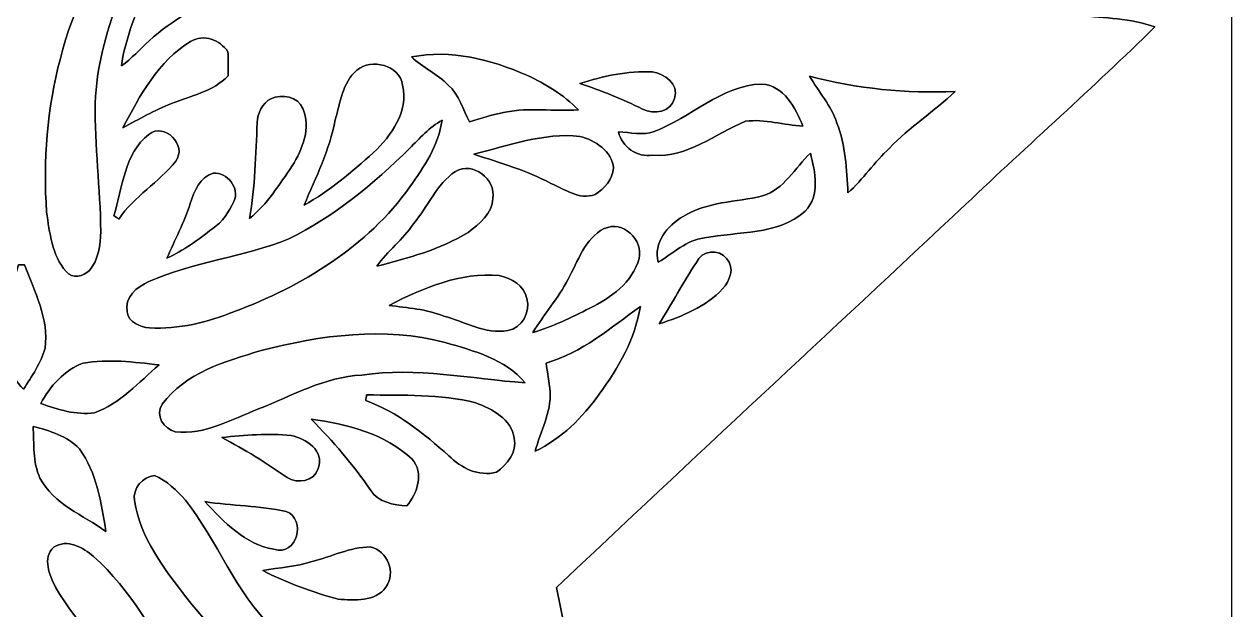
# Model space of a CAD drawing. Header units: centimetres. Extents: x -16.8 to 16.8, y -16.7 to 16.7.
# Drawn here: x 0.01 to 16.77, y -5.06 to 3.07 of the extents above; entities that cross this region are included whole.
import ezdxf

# ---------------------------------------------------------------- set-up
doc = ezdxf.new("R2010")
doc.units = ezdxf.units.CM
doc.header["$MEASUREMENT"] = 0
doc.layers.add('Layer 1', color=7, linetype='Continuous')

msp = doc.modelspace()

# ---------------------------------------------------------------- linework, layer by layer
at = {"layer": 'Layer 1', "color": 7}
for points, knots in [([(-16.77458, 16.66875), (-16.77458, 16.66875), (16.77458, 16.66875), (16.77458, 16.66875), (16.77458, 16.66875), (16.77458, 16.66875), (16.77458, -16.66875), (16.77458, -16.66875), (16.77458, -16.66875), (16.77458, -16.66875), (-16.77458, -16.66875), (-16.77458, -16.66875), (-16.77458, -16.66875), (-16.77458, -16.66875), (-16.77458, 16.66875), (-16.77458, 16.66875), (-16.77458, 16.66875), (-16.77458, 16.66875), (-16.77458, 16.66875), (-16.77458, 16.66875)], [0, 0, 0, 0, 0.16666667, 0.16666667, 0.16666667, 0.16666667, 0.33333333, 0.33333333, 0.33333333, 0.33333333, 0.5, 0.5, 0.5, 0.5, 0.66666667, 0.66666667, 0.66666667, 0.66666667, 1, 1, 1, 1]), ([(-0.05186, 14.8336), (-1.55893, 11.31958), (-3.06246, 7.8038), (-4.56918, 4.28942), (-4.56918, 4.28942), (-7.79992, 3.91583), (-11.0363, 3.59198), (-14.2681, 3.22651), (-14.2681, 3.22651), (-14.74893, 3.17183), (-15.23753, 3.15913), (-15.70778, 3.03495), (-15.70778, 3.03495), (-14.58489, 1.95474), (-13.42496, 0.91334), (-12.29713, -0.16193), (-12.29713, -0.16193), (-10.71598, -1.62631), (-9.15035, -3.10727), (-7.56779, -4.56988), (-7.56779, -4.56988), (-7.48947, -4.63938), (-7.38011, -4.73393), (-7.41821, -4.85387), (-7.41821, -4.85387), (-7.96431, -7.47536), (-8.48995, -10.10144), (-9.03746, -12.72293), (-9.03746, -12.72293), (-9.26042, -13.8557), (-9.51618, -14.98247), (-9.72079, -16.11877), (-9.72079, -16.11877), (-8.77464, -15.62029), (-7.88388, -15.02551), (-6.96031, -14.48788), (-6.96031, -14.48788), (-4.74592, -13.1639), (-2.53189, -11.83922), (-0.3242, -10.50431), (-0.3242, -10.50431), (-0.21519, -10.44998), (-0.10936, -10.36602), (0.01517, -10.35791), (0.01517, -10.35791), (0.24553, -10.43764), (0.44626, -10.58086), (0.65511, -10.70363), (0.65511, -10.70363), (2.70193, -11.93976), (4.75368, -13.16743), (6.80473, -14.39616), (6.80473, -14.39616), (7.78157, -14.96131), (8.72031, -15.59207), (9.71938, -16.11842), (9.71938, -16.11842), (9.56804, -15.25834), (9.36872, -14.40744), (9.20609, -13.54949), (9.20609, -13.54949), (8.59896, -10.61685), (8.00171, -7.68244), (7.3974, -4.74945), (7.3974, -4.74945), (9.28229, -2.96545), (11.1887, -1.20509), (13.08029, 0.57185), (13.08029, 0.57185), (13.95166, 1.39771), (14.85089, 2.19428), (15.70708, 3.0353), (15.70708, 3.0353), (15.36982, 3.15278), (15.00928, 3.15701), (14.65827, 3.1937), (14.65827, 3.1937), (11.29594, 3.56623), (7.93256, 3.92642), (4.56918, 4.28942), (4.56918, 4.28942), (3.06176, 7.8038), (1.56281, 11.32099), (0.05186, 14.8336), (0.05186, 14.8336), (0.02575, 14.8336), (-0.02611, 14.8336), (-0.05186, 14.8336)], [0, 0, 0, 0, 0.04347826, 0.04347826, 0.04347826, 0.04347826, 0.08695652, 0.08695652, 0.08695652, 0.08695652, 0.13043478, 0.13043478, 0.13043478, 0.13043478, 0.17391304, 0.17391304, 0.17391304, 0.17391304, 0.2173913, 0.2173913, 0.2173913, 0.2173913, 0.26086957, 0.26086957, 0.26086957, 0.26086957, 0.30434783, 0.30434783, 0.30434783, 0.30434783, 0.34782609, 0.34782609, 0.34782609, 0.34782609, 0.39130435, 0.39130435, 0.39130435, 0.39130435, 0.43478261, 0.43478261, 0.43478261, 0.43478261, 0.47826087, 0.47826087, 0.47826087, 0.47826087, 0.52173913, 0.52173913, 0.52173913, 0.52173913, 0.56521739, 0.56521739, 0.56521739, 0.56521739, 0.60869565, 0.60869565, 0.60869565, 0.60869565, 0.65217391, 0.65217391, 0.65217391, 0.65217391, 0.69565217, 0.69565217, 0.69565217, 0.69565217, 0.73913043, 0.73913043, 0.73913043, 0.73913043, 0.7826087, 0.7826087, 0.7826087, 0.7826087, 0.82608696, 0.82608696, 0.82608696, 0.82608696, 0.86956522, 0.86956522, 0.86956522, 0.86956522, 0.91304348, 0.91304348, 0.91304348, 0.91304348, 1, 1, 1, 1]), ([(1.51342, 4.48381), (1.61572, 4.59105), (1.73637, 4.67889), (1.86337, 4.75474), (1.86337, 4.75474), (1.49789, 3.85621), (1.03258, 2.96827), (0.99201, 1.97732), (0.99201, 1.97732), (0.98919, 1.38254), (1.05974, 0.78952), (1.07068, 0.19473), (1.07068, 0.19473), (1.06362, 0.006), (1.04069, -0.19791), (0.91122, -0.34643), (0.91122, -0.34643), (0.82938, -0.43639), (0.67451, -0.46496), (0.58879, -0.36371), (0.58879, -0.36371), (0.39229, -0.13582), (0.35842, 0.17815), (0.31821, 0.4639), (0.31821, 0.4639), (0.26635, 1.17793), (0.32526, 1.90183), (0.50871, 2.59468), (0.50871, 2.59468), (0.68439, 3.29247), (1.00647, 3.96558), (1.51342, 4.48381)], [0, 0, 0, 0, 0.11111111, 0.11111111, 0.11111111, 0.11111111, 0.22222222, 0.22222222, 0.22222222, 0.22222222, 0.33333333, 0.33333333, 0.33333333, 0.33333333, 0.44444444, 0.44444444, 0.44444444, 0.44444444, 0.55555556, 0.55555556, 0.55555556, 0.55555556, 0.66666667, 0.66666667, 0.66666667, 0.66666667, 0.77777778, 0.77777778, 0.77777778, 0.77777778, 1, 1, 1, 1]), ([(2.31528, 4.31941), (2.51319, 4.40055), (2.73473, 4.27143), (2.82434, 4.09328), (2.82434, 4.09328), (2.83774, 3.94018), (2.8896, 3.74579), (2.75908, 3.6255), (2.75908, 3.6255), (2.46415, 3.31082), (2.05881, 3.13372), (1.74343, 2.84304), (1.74343, 2.84304), (1.61184, 2.72874), (1.50072, 2.59151), (1.35537, 2.49308), (1.35537, 2.49308), (1.40547, 2.84727), (1.54517, 3.18135), (1.66899, 3.51437), (1.66899, 3.51437), (1.80904, 3.82623), (1.96427, 4.197), (2.31528, 4.31941)], [0, 0, 0, 0, 0.14285714, 0.14285714, 0.14285714, 0.14285714, 0.28571429, 0.28571429, 0.28571429, 0.28571429, 0.42857143, 0.42857143, 0.42857143, 0.42857143, 0.57142857, 0.57142857, 0.57142857, 0.57142857, 0.71428571, 0.71428571, 0.71428571, 0.71428571, 1, 1, 1, 1]), ([(2.31704, 2.83281), (2.50366, 2.94217), (2.72097, 2.85503), (2.83633, 2.68923), (2.83633, 2.68923), (2.83669, 2.60562), (2.83739, 2.43805), (2.83774, 2.35409), (2.83774, 2.35409), (2.63066, 2.13289), (2.31987, 2.08351), (2.05176, 1.96956), (2.05176, 1.96956), (1.81645, 1.87925), (1.59985, 1.75048), (1.37689, 1.63477), (1.37689, 1.63477), (1.61149, 2.08315), (1.87325, 2.56081), (2.31704, 2.83281)], [0, 0, 0, 0, 0.16666667, 0.16666667, 0.16666667, 0.16666667, 0.33333333, 0.33333333, 0.33333333, 0.33333333, 0.5, 0.5, 0.5, 0.5, 0.66666667, 0.66666667, 0.66666667, 0.66666667, 1, 1, 1, 1]), ([(5.38304, 2.61691), (5.92949, 2.72521), (6.48723, 2.58445), (6.98676, 2.3622), (6.98676, 2.3622), (7.24958, 2.24331), (7.49723, 2.0888), (7.7022, 1.88419), (7.7022, 1.88419), (7.36318, 1.85632), (7.01992, 1.91911), (6.68408, 1.85032), (6.68408, 1.85032), (6.51404, 1.82351), (6.35247, 1.76248), (6.18807, 1.71415), (6.18807, 1.71415), (6.09988, 1.88983), (6.04379, 2.09021), (5.89562, 2.22638), (5.89562, 2.22638), (5.74287, 2.37984), (5.54249, 2.47191), (5.38304, 2.61691)], [0, 0, 0, 0, 0.14285714, 0.14285714, 0.14285714, 0.14285714, 0.28571429, 0.28571429, 0.28571429, 0.28571429, 0.42857143, 0.42857143, 0.42857143, 0.42857143, 0.57142857, 0.57142857, 0.57142857, 0.57142857, 0.71428571, 0.71428571, 0.71428571, 0.71428571, 1, 1, 1, 1]), ([(4.62456, 2.4317), (4.82917, 2.60421), (5.21899, 2.50543), (5.25992, 2.22567), (5.25992, 2.22567), (5.34529, 1.85244), (5.10364, 1.52859), (4.85422, 1.28482), (4.85422, 1.28482), (4.55119, 1.02235), (4.24744, 0.75389), (3.89396, 0.56056), (3.89396, 0.56056), (4.05765, 0.94791), (4.24956, 1.32786), (4.32435, 1.7459), (4.32435, 1.7459), (4.39737, 1.98261), (4.42383, 2.26307), (4.62456, 2.4317)], [0, 0, 0, 0, 0.16666667, 0.16666667, 0.16666667, 0.16666667, 0.33333333, 0.33333333, 0.33333333, 0.33333333, 0.5, 0.5, 0.5, 0.5, 0.66666667, 0.66666667, 0.66666667, 0.66666667, 1, 1, 1, 1]), ([(7.72301, 2.25037), (8.04827, 2.34738), (8.38447, 2.43064), (8.72702, 2.40947), (8.72702, 2.40947), (8.89635, 2.38266), (9.10661, 2.24649), (9.0357, 2.04153), (9.0357, 2.04153), (8.99054, 1.85279), (8.74712, 1.80975), (8.59331, 1.89406), (8.59331, 1.89406), (8.31039, 2.03059), (8.02005, 2.14877), (7.72301, 2.25037)], [0, 0, 0, 0, 0.2, 0.2, 0.2, 0.2, 0.4, 0.4, 0.4, 0.4, 0.6, 0.6, 0.6, 0.6, 1, 1, 1, 1]), ([(10.91036, 2.35162), (11.5697, 2.17487), (12.25056, 2.10785), (12.93248, 2.13819), (12.93248, 2.13819), (12.64144, 1.8602), (12.29819, 1.64253), (12.02055, 1.34973), (12.02055, 1.34973), (11.81171, 1.15852), (11.65613, 0.91722), (11.44446, 0.72919), (11.44446, 0.72919), (11.42189, 1.05551), (11.41554, 1.39065), (11.29206, 1.69862), (11.29206, 1.69862), (11.21198, 1.94169), (11.03595, 2.13325), (10.91036, 2.35162)], [0, 0, 0, 0, 0.16666667, 0.16666667, 0.16666667, 0.16666667, 0.33333333, 0.33333333, 0.33333333, 0.33333333, 0.5, 0.5, 0.5, 0.5, 0.66666667, 0.66666667, 0.66666667, 0.66666667, 1, 1, 1, 1]), ([(8.75312, 1.58291), (9.26465, 1.76883), (9.68057, 2.22462), (10.24925, 2.2412), (10.24925, 2.2412), (10.55511, 2.21721), (10.71633, 1.91029), (10.81934, 1.6577), (10.81934, 1.6577), (10.55441, 1.66652), (10.28771, 1.76142), (10.02383, 1.72403), (10.02383, 1.72403), (9.59944, 1.55222), (9.22161, 1.21532), (8.73231, 1.25271), (8.73231, 1.25271), (8.50935, 1.21849), (8.3125, 1.36666), (8.25676, 1.57551), (8.25676, 1.57551), (8.42151, 1.57021), (8.59331, 1.524), (8.75312, 1.58291)], [0, 0, 0, 0, 0.14285714, 0.14285714, 0.14285714, 0.14285714, 0.28571429, 0.28571429, 0.28571429, 0.28571429, 0.42857143, 0.42857143, 0.42857143, 0.42857143, 0.57142857, 0.57142857, 0.57142857, 0.57142857, 0.71428571, 0.71428571, 0.71428571, 0.71428571, 1, 1, 1, 1]), ([(3.43076, 2.03729), (3.58352, 2.10714), (3.80788, 2.06975), (3.87738, 1.90077), (3.87738, 1.90077), (3.99239, 1.6323), (3.87068, 1.33526), (3.72816, 1.10455), (3.72816, 1.10455), (3.5493, 0.84878), (3.38243, 0.57185), (3.13584, 0.37394), (3.13584, 0.37394), (3.21557, 0.81351), (3.22016, 1.26118), (3.24238, 1.70603), (3.24238, 1.70603), (3.24873, 1.83762), (3.3087, 1.97485), (3.43076, 2.03729)], [0, 0, 0, 0, 0.16666667, 0.16666667, 0.16666667, 0.16666667, 0.33333333, 0.33333333, 0.33333333, 0.33333333, 0.5, 0.5, 0.5, 0.5, 0.66666667, 0.66666667, 0.66666667, 0.66666667, 1, 1, 1, 1]), ([(1.73849, 1.54164), (1.9491, 1.71732), (2.2793, 1.38677), (2.10996, 1.17087), (2.10996, 1.17087), (1.87643, 0.87524), (1.53423, 0.68016), (1.31974, 0.36548), (1.31974, 0.36548), (1.30316, 0.37747), (1.26965, 0.40111), (1.25307, 0.41275), (1.25307, 0.41275), (1.37125, 0.80398), (1.39418, 1.27282), (1.73849, 1.54164)], [0, 0, 0, 0, 0.2, 0.2, 0.2, 0.2, 0.4, 0.4, 0.4, 0.4, 0.6, 0.6, 0.6, 0.6, 1, 1, 1, 1]), ([(5.35622, 1.34655), (5.4991, 1.48555), (5.6321, 1.64042), (5.80813, 1.73919), (5.80813, 1.73919), (5.76227, 1.39136), (5.55978, 1.09255), (5.36187, 0.81315), (5.36187, 0.81315), (4.77202, -0.01729), (3.86609, -0.56727), (2.92488, -0.91722), (2.92488, -0.91722), (2.55199, -1.06786), (2.15124, -1.16664), (1.74696, -1.14512), (1.74696, -1.14512), (1.61713, -1.13065), (1.45486, -1.07456), (1.43827, -0.92393), (1.43827, -0.92393), (1.39241, -0.72319), (1.57268, -0.57291), (1.73743, -0.50271), (1.73743, -0.50271), (2.35902, -0.22296), (3.05259, -0.16369), (3.68229, 0.09313), (3.68229, 0.09313), (4.31447, 0.39793), (4.86022, 0.85584), (5.35622, 1.34655)], [0, 0, 0, 0, 0.11111111, 0.11111111, 0.11111111, 0.11111111, 0.22222222, 0.22222222, 0.22222222, 0.22222222, 0.33333333, 0.33333333, 0.33333333, 0.33333333, 0.44444444, 0.44444444, 0.44444444, 0.44444444, 0.55555556, 0.55555556, 0.55555556, 0.55555556, 0.66666667, 0.66666667, 0.66666667, 0.66666667, 0.77777778, 0.77777778, 0.77777778, 0.77777778, 1, 1, 1, 1]), ([(6.24805, 1.26541), (6.72994, 1.38465), (7.21713, 1.56951), (7.72195, 1.51483), (7.72195, 1.51483), (7.93221, 1.45944), (8.1661, 1.31022), (8.18903, 1.07597), (8.18903, 1.07597), (8.17809, 0.9204), (8.06485, 0.78246), (7.93327, 0.70838), (7.93327, 0.70838), (7.71066, 0.62442), (7.51276, 0.7814), (7.31908, 0.86219), (7.31908, 0.86219), (6.98077, 1.04387), (6.61106, 1.14829), (6.24805, 1.26541)], [0, 0, 0, 0, 0.16666667, 0.16666667, 0.16666667, 0.16666667, 0.33333333, 0.33333333, 0.33333333, 0.33333333, 0.5, 0.5, 0.5, 0.5, 0.66666667, 0.66666667, 0.66666667, 0.66666667, 1, 1, 1, 1]), ([(10.25807, 0.68651), (10.55758, 0.78034), (10.70927, 1.07633), (10.922, 1.28341), (10.922, 1.28341), (10.98762, 1.01635), (11.06558, 0.69568), (10.84792, 0.4766), (10.84792, 0.4766), (10.46797, 0.13441), (9.91941, 0.19897), (9.45233, 0.10336), (9.45233, 0.10336), (9.2015, 0.07796), (9.01771, -0.10936), (8.81098, -0.23424), (8.81098, -0.23424), (8.73901, 0.04022), (8.93551, 0.27658), (9.15776, 0.40111), (9.15776, 0.40111), (9.48619, 0.60678), (9.89154, 0.60254), (10.25807, 0.68651)], [0, 0, 0, 0, 0.14285714, 0.14285714, 0.14285714, 0.14285714, 0.28571429, 0.28571429, 0.28571429, 0.28571429, 0.42857143, 0.42857143, 0.42857143, 0.42857143, 0.57142857, 0.57142857, 0.57142857, 0.57142857, 0.71428571, 0.71428571, 0.71428571, 0.71428571, 1, 1, 1, 1]), ([(2.31175, 0.58208), (2.36961, 0.74471), (2.44158, 0.95673), (2.63243, 1.00189), (2.63243, 1.00189), (2.82293, 1.01847), (3.00602, 0.79446), (2.91747, 0.60995), (2.91747, 0.60995), (2.84621, 0.46708), (2.76084, 0.32456), (2.62361, 0.2353), (2.62361, 0.2353), (2.42499, 0.07867), (2.21897, -0.07338), (1.98684, -0.17674), (1.98684, -0.17674), (2.09868, 0.07479), (2.22779, 0.31891), (2.31175, 0.58208)], [0, 0, 0, 0, 0.16666667, 0.16666667, 0.16666667, 0.16666667, 0.33333333, 0.33333333, 0.33333333, 0.33333333, 0.5, 0.5, 0.5, 0.5, 0.66666667, 0.66666667, 0.66666667, 0.66666667, 1, 1, 1, 1]), ([(5.99334, 1.02694), (6.23358, 1.17016), (6.56308, 0.92251), (6.51263, 0.65052), (6.51263, 0.65052), (6.51404, 0.44379), (6.3179, 0.29633), (6.17079, 0.17851), (6.17079, 0.17851), (5.78132, -0.05574), (5.33717, -0.17674), (4.90079, -0.28963), (4.90079, -0.28963), (5.05284, -0.07691), (5.26662, 0.0829), (5.41161, 0.30198), (5.41161, 0.30198), (5.61128, 0.53693), (5.73158, 0.84984), (5.99334, 1.02694)], [0, 0, 0, 0, 0.16666667, 0.16666667, 0.16666667, 0.16666667, 0.33333333, 0.33333333, 0.33333333, 0.33333333, 0.5, 0.5, 0.5, 0.5, 0.66666667, 0.66666667, 0.66666667, 0.66666667, 1, 1, 1, 1]), ([(8.05921, 0.23283), (8.32273, 0.35489), (8.60284, 0.07867), (8.54498, -0.18239), (8.54498, -0.18239), (8.45326, -0.51506), (8.15234, -0.72672), (7.85918, -0.87277), (7.85918, -0.87277), (7.6013, -0.9973), (7.34483, -1.13206), (7.0672, -1.20791), (7.0672, -1.20791), (7.22559, -0.95885), (7.42209, -0.73378), (7.55756, -0.47061), (7.55756, -0.47061), (7.69549, -0.22401), (7.78898, 0.09843), (8.05921, 0.23283)], [0, 0, 0, 0, 0.16666667, 0.16666667, 0.16666667, 0.16666667, 0.33333333, 0.33333333, 0.33333333, 0.33333333, 0.5, 0.5, 0.5, 0.5, 0.66666667, 0.66666667, 0.66666667, 0.66666667, 1, 1, 1, 1]), ([(9.34014, -0.23601), (9.40647, -0.06632), (9.65906, -0.04233), (9.76383, -0.1845), (9.76383, -0.1845), (9.8746, -0.30903), (9.80616, -0.49671), (9.70386, -0.6029), (9.70386, -0.6029), (9.47385, -0.85654), (9.14082, -0.98178), (8.82438, -1.08938), (8.82438, -1.08938), (8.9976, -0.80574), (9.15882, -0.51435), (9.34014, -0.23601)], [0, 0, 0, 0, 0.2, 0.2, 0.2, 0.2, 0.4, 0.4, 0.4, 0.4, 0.6, 0.6, 0.6, 0.6, 1, 1, 1, 1]), ([(-0.07126, -0.26988), (-0.0508, -0.26952), (-0.00953, -0.26811), (0.01094, -0.26741), (0.01094, -0.26741), (0.14499, -0.64206), (0.35525, -1.01353), (0.29669, -1.42734), (0.29669, -1.42734), (0.23954, -1.63689), (0.11077, -1.81681), (-0.00388, -1.99813), (-0.00388, -1.99813), (-0.19156, -1.7907), (-0.35278, -1.54023), (-0.36795, -1.25271), (-0.36795, -1.25271), (-0.32314, -0.91017), (-0.16087, -0.60078), (-0.07126, -0.26988)], [0, 0, 0, 0, 0.16666667, 0.16666667, 0.16666667, 0.16666667, 0.33333333, 0.33333333, 0.33333333, 0.33333333, 0.5, 0.5, 0.5, 0.5, 0.66666667, 0.66666667, 0.66666667, 0.66666667, 1, 1, 1, 1]), ([(5.07294, -0.83256), (5.54426, -0.59196), (6.06213, -0.37042), (6.60365, -0.41769), (6.60365, -0.41769), (6.76981, -0.45226), (6.95254, -0.55986), (6.98641, -0.73836), (6.98641, -0.73836), (7.03897, -0.92216), (6.91762, -1.15217), (6.72112, -1.1811), (6.72112, -1.1811), (6.40927, -1.23896), (6.12387, -1.0608), (5.83424, -0.98037), (5.83424, -0.98037), (5.59117, -0.88406), (5.32836, -0.86854), (5.07294, -0.83256)], [0, 0, 0, 0, 0.16666667, 0.16666667, 0.16666667, 0.16666667, 0.33333333, 0.33333333, 0.33333333, 0.33333333, 0.5, 0.5, 0.5, 0.5, 0.66666667, 0.66666667, 0.66666667, 0.66666667, 1, 1, 1, 1]), ([(7.25241, -1.63301), (7.75547, -1.49049), (8.14811, -1.14476), (8.56227, -0.84667), (8.56227, -0.84667), (8.48889, -1.29575), (8.25853, -1.70251), (7.99042, -2.06375), (7.99042, -2.06375), (7.75864, -2.38972), (7.46584, -2.68393), (7.10142, -2.8575), (7.10142, -2.8575), (7.17656, -2.58339), (7.32437, -2.32304), (7.30885, -2.03059), (7.30885, -2.03059), (7.29544, -1.89653), (7.27181, -1.7653), (7.25241, -1.63301)], [0, 0, 0, 0, 0.16666667, 0.16666667, 0.16666667, 0.16666667, 0.33333333, 0.33333333, 0.33333333, 0.33333333, 0.5, 0.5, 0.5, 0.5, 0.66666667, 0.66666667, 0.66666667, 0.66666667, 1, 1, 1, 1]), ([(3.29494, -1.46085), (4.12432, -1.24601), (5.00944, -1.12289), (5.85082, -1.34796), (5.85082, -1.34796), (6.24946, -1.46121), (6.68126, -1.57833), (6.96207, -1.90712), (6.96207, -1.90712), (6.20783, -1.85349), (5.45147, -1.68698), (4.69441, -1.80093), (4.69441, -1.80093), (4.17936, -1.82245), (3.7278, -2.0895), (3.25826, -2.27048), (3.25826, -2.27048), (2.88713, -2.41406), (2.51813, -2.63313), (2.10467, -2.58692), (2.10467, -2.58692), (1.94769, -2.55023), (1.81681, -2.35903), (1.9237, -2.20592), (1.9237, -2.20592), (2.24578, -1.76495), (2.79753, -1.60761), (3.29494, -1.46085)], [0, 0, 0, 0, 0.125, 0.125, 0.125, 0.125, 0.25, 0.25, 0.25, 0.25, 0.375, 0.375, 0.375, 0.375, 0.5, 0.5, 0.5, 0.5, 0.625, 0.625, 0.625, 0.625, 0.75, 0.75, 0.75, 0.75, 1, 1, 1, 1]), ([(0.82374, -1.63407), (1.17299, -1.57409), (1.5307, -1.61925), (1.8796, -1.65947), (1.8796, -1.65947), (1.59526, -1.89618), (1.34232, -2.20063), (0.98213, -2.32339), (0.98213, -2.32339), (0.72743, -2.35938), (0.47449, -2.27859), (0.23636, -2.19463), (0.23636, -2.19463), (0.36618, -1.95474), (0.5648, -1.73214), (0.82374, -1.63407)], [0, 0, 0, 0, 0.2, 0.2, 0.2, 0.2, 0.4, 0.4, 0.4, 0.4, 0.6, 0.6, 0.6, 0.6, 1, 1, 1, 1]), ([(4.76109, -2.07433), (5.26697, -2.08421), (5.78238, -2.06199), (6.27662, -2.18546), (6.27662, -2.18546), (6.50275, -2.27048), (6.77474, -2.41229), (6.80791, -2.67794), (6.80791, -2.67794), (6.85729, -2.87584), (6.70313, -3.03565), (6.56661, -3.14995), (6.56661, -3.14995), (6.30978, -3.21204), (6.07801, -3.0928), (5.90056, -2.91924), (5.90056, -2.91924), (5.55484, -2.61161), (5.19042, -2.31352), (4.74909, -2.15512), (4.74909, -2.15512), (4.75192, -2.13501), (4.75791, -2.09479), (4.76109, -2.07433)], [0, 0, 0, 0, 0.14285714, 0.14285714, 0.14285714, 0.14285714, 0.28571429, 0.28571429, 0.28571429, 0.28571429, 0.42857143, 0.42857143, 0.42857143, 0.42857143, 0.57142857, 0.57142857, 0.57142857, 0.57142857, 0.71428571, 0.71428571, 0.71428571, 0.71428571, 1, 1, 1, 1]), ([(0.13053, -2.51284), (0.36054, -2.57246), (0.60678, -2.64619), (0.77399, -2.82434), (0.77399, -2.82434), (1.01459, -3.15666), (1.07809, -3.57505), (1.14229, -3.97051), (1.14229, -3.97051), (0.82515, -3.74509), (0.41628, -3.59234), (0.22578, -3.23144), (0.22578, -3.23144), (0.12277, -3.00849), (0.14534, -2.75096), (0.13053, -2.51284)], [0, 0, 0, 0, 0.2, 0.2, 0.2, 0.2, 0.4, 0.4, 0.4, 0.4, 0.6, 0.6, 0.6, 0.6, 1, 1, 1, 1]), ([(3.98886, -2.41194), (4.48663, -2.48356), (5.01932, -2.61091), (5.3915, -2.96968), (5.3915, -2.96968), (5.56154, -3.16089), (5.46664, -3.44311), (5.31777, -3.61738), (5.31777, -3.61738), (5.13609, -3.60116), (4.92654, -3.56941), (4.81824, -3.40289), (4.81824, -3.40289), (4.57482, -3.04518), (4.29507, -2.71709), (3.98886, -2.41194)], [0, 0, 0, 0, 0.2, 0.2, 0.2, 0.2, 0.4, 0.4, 0.4, 0.4, 0.6, 0.6, 0.6, 0.6, 1, 1, 1, 1]), ([(2.75202, -2.66735), (3.07093, -2.63066), (3.39372, -2.60844), (3.71475, -2.63842), (3.71475, -2.63842), (3.91724, -2.68252), (4.18253, -2.84868), (4.08764, -3.09845), (4.08764, -3.09845), (4.03225, -3.27731), (3.80083, -3.3147), (3.65654, -3.22192), (3.65654, -3.22192), (3.36656, -3.01801), (3.06564, -2.83175), (2.75202, -2.66735)], [0, 0, 0, 0, 0.2, 0.2, 0.2, 0.2, 0.4, 0.4, 0.4, 0.4, 0.6, 0.6, 0.6, 0.6, 1, 1, 1, 1]), ([(1.53882, -3.54048), (1.50883, -3.37749), (1.65206, -3.20781), (1.81363, -3.19581), (1.81363, -3.19581), (1.98755, -3.25967), (2.12266, -3.40431), (2.24578, -3.53871), (2.24578, -3.53871), (2.69452, -4.10351), (2.93617, -4.81471), (3.46322, -5.32059), (3.46322, -5.32059), (3.86397, -5.74534), (4.36104, -6.06143), (4.85916, -6.35811), (4.85916, -6.35811), (5.06801, -6.48335), (5.29237, -6.58671), (5.48252, -6.74158), (5.48252, -6.74158), (4.83658, -6.78498), (4.21816, -6.5345), (3.68159, -6.19831), (3.68159, -6.19831), (3.12949, -5.8614), (2.66806, -5.39821), (2.26377, -4.89797), (2.26377, -4.89797), (1.95474, -4.4898), (1.61466, -4.06294), (1.53882, -3.54048)], [0, 0, 0, 0, 0.11111111, 0.11111111, 0.11111111, 0.11111111, 0.22222222, 0.22222222, 0.22222222, 0.22222222, 0.33333333, 0.33333333, 0.33333333, 0.33333333, 0.44444444, 0.44444444, 0.44444444, 0.44444444, 0.55555556, 0.55555556, 0.55555556, 0.55555556, 0.66666667, 0.66666667, 0.66666667, 0.66666667, 0.77777778, 0.77777778, 0.77777778, 0.77777778, 1, 1, 1, 1]), ([(2.51389, -3.55706), (2.8889, -3.61703), (3.27484, -3.61174), (3.64596, -3.69358), (3.64596, -3.69358), (3.92112, -3.8033), (3.804, -4.32082), (3.4731, -4.21887), (3.4731, -4.21887), (3.0801, -4.15466), (2.77742, -3.83963), (2.51389, -3.55706)], [0, 0, 0, 0, 0.25, 0.25, 0.25, 0.25, 0.5, 0.5, 0.5, 0.5, 1, 1, 1, 1]), ([(0.41628, -4.191), (0.60501, -4.06576), (0.82127, -4.19594), (0.97084, -4.32012), (0.97084, -4.32012), (1.48625, -4.78331), (1.83762, -5.39609), (2.1336, -6.01521), (2.1336, -6.01521), (2.47015, -6.70313), (2.6356, -7.47254), (2.62608, -8.23771), (2.62608, -8.23771), (2.62819, -8.51429), (2.56046, -8.78628), (2.45428, -9.04028), (2.45428, -9.04028), (2.24472, -8.09907), (2.10714, -7.10812), (1.59491, -6.27098), (1.59491, -6.27098), (1.23649, -5.74287), (0.76482, -5.29766), (0.44132, -4.74486), (0.44132, -4.74486), (0.35736, -4.58611), (0.25576, -4.33317), (0.41628, -4.191)], [0, 0, 0, 0, 0.125, 0.125, 0.125, 0.125, 0.25, 0.25, 0.25, 0.25, 0.375, 0.375, 0.375, 0.375, 0.5, 0.5, 0.5, 0.5, 0.625, 0.625, 0.625, 0.625, 0.75, 0.75, 0.75, 0.75, 1, 1, 1, 1]), ([(4.00332, -4.38961), (4.27284, -4.32329), (4.52861, -4.18783), (4.81154, -4.18571), (4.81154, -4.18571), (5.05636, -4.24462), (5.17066, -4.54307), (5.02885, -4.74557), (5.02885, -4.74557), (4.88139, -4.95053), (4.58787, -4.93113), (4.36704, -4.91173), (4.36704, -4.91173), (4.00614, -4.81577), (3.65231, -4.68489), (3.31929, -4.51485), (3.31929, -4.51485), (3.54753, -4.47393), (3.78143, -4.46123), (4.00332, -4.38961)], [0, 0, 0, 0, 0.16666667, 0.16666667, 0.16666667, 0.16666667, 0.33333333, 0.33333333, 0.33333333, 0.33333333, 0.5, 0.5, 0.5, 0.5, 0.66666667, 0.66666667, 0.66666667, 0.66666667, 1, 1, 1, 1])]:
    msp.add_open_spline(points, degree=3, knots=knots, dxfattribs=at)
at = {"layer": 'Layer 1', "color": 251}
for points, knots in [([(-0.05186, 14.8336), (-0.02611, 14.8336), (0.02575, 14.8336), (0.05186, 14.8336), (0.05186, 14.8336), (1.56281, 11.32099), (3.06176, 7.8038), (4.56918, 4.28942), (4.56918, 4.28942), (7.93256, 3.92642), (11.29594, 3.56623), (14.65827, 3.1937), (14.65827, 3.1937), (15.00928, 3.15701), (15.36982, 3.15278), (15.70708, 3.0353), (15.70708, 3.0353), (14.85089, 2.19428), (13.95166, 1.39771), (13.08029, 0.57185), (13.08029, 0.57185), (11.1887, -1.20509), (9.28229, -2.96545), (7.3974, -4.74945), (7.3974, -4.74945), (8.00171, -7.68244), (8.59896, -10.61685), (9.20609, -13.54949), (9.20609, -13.54949), (9.36872, -14.40744), (9.56804, -15.25834), (9.71938, -16.11842), (9.71938, -16.11842), (8.72031, -15.59207), (7.78157, -14.96131), (6.80473, -14.39616), (6.80473, -14.39616), (4.75368, -13.16743), (2.70193, -11.93976), (0.65511, -10.70363), (0.65511, -10.70363), (0.44626, -10.58086), (0.24553, -10.43764), (0.01517, -10.35791), (0.01517, -10.35791), (-0.10936, -10.36602), (-0.21519, -10.44998), (-0.3242, -10.50431), (-0.3242, -10.50431), (-2.53189, -11.83922), (-4.74592, -13.1639), (-6.96031, -14.48788), (-6.96031, -14.48788), (-7.88388, -15.02551), (-8.77464, -15.62029), (-9.72079, -16.11877), (-9.72079, -16.11877), (-9.51618, -14.98247), (-9.26042, -13.8557), (-9.03746, -12.72293), (-9.03746, -12.72293), (-8.48995, -10.10144), (-7.96431, -7.47536), (-7.41821, -4.85387), (-7.41821, -4.85387), (-7.38011, -4.73393), (-7.48947, -4.63938), (-7.56779, -4.56988), (-7.56779, -4.56988), (-9.15035, -3.10727), (-10.71598, -1.62631), (-12.29713, -0.16193), (-12.29713, -0.16193), (-13.42496, 0.91334), (-14.58489, 1.95474), (-15.70778, 3.03495), (-15.70778, 3.03495), (-15.23753, 3.15913), (-14.74893, 3.17183), (-14.2681, 3.22651), (-14.2681, 3.22651), (-11.0363, 3.59198), (-7.79992, 3.91583), (-4.56918, 4.28942), (-4.56918, 4.28942), (-3.06246, 7.8038), (-1.55893, 11.31958), (-0.05186, 14.8336), (-0.05186, 14.8336), (-0.05186, 14.8336), (-0.05186, 14.8336), (-0.05186, 14.8336)], [0, 0, 0, 0, 0.04166667, 0.04166667, 0.04166667, 0.04166667, 0.08333333, 0.08333333, 0.08333333, 0.08333333, 0.125, 0.125, 0.125, 0.125, 0.16666667, 0.16666667, 0.16666667, 0.16666667, 0.20833333, 0.20833333, 0.20833333, 0.20833333, 0.25, 0.25, 0.25, 0.25, 0.29166667, 0.29166667, 0.29166667, 0.29166667, 0.33333333, 0.33333333, 0.33333333, 0.33333333, 0.375, 0.375, 0.375, 0.375, 0.41666667, 0.41666667, 0.41666667, 0.41666667, 0.45833333, 0.45833333, 0.45833333, 0.45833333, 0.5, 0.5, 0.5, 0.5, 0.54166667, 0.54166667, 0.54166667, 0.54166667, 0.58333333, 0.58333333, 0.58333333, 0.58333333, 0.625, 0.625, 0.625, 0.625, 0.66666667, 0.66666667, 0.66666667, 0.66666667, 0.70833333, 0.70833333, 0.70833333, 0.70833333, 0.75, 0.75, 0.75, 0.75, 0.79166667, 0.79166667, 0.79166667, 0.79166667, 0.83333333, 0.83333333, 0.83333333, 0.83333333, 0.875, 0.875, 0.875, 0.875, 0.91666667, 0.91666667, 0.91666667, 0.91666667, 1, 1, 1, 1]), ([(1.51342, 4.48381), (1.00647, 3.96558), (0.68439, 3.29247), (0.50871, 2.59468), (0.50871, 2.59468), (0.32526, 1.90183), (0.26635, 1.17793), (0.31821, 0.4639), (0.31821, 0.4639), (0.35842, 0.17815), (0.39229, -0.13582), (0.58879, -0.36371), (0.58879, -0.36371), (0.67451, -0.46496), (0.82938, -0.43639), (0.91122, -0.34643), (0.91122, -0.34643), (1.04069, -0.19791), (1.06362, 0.006), (1.07068, 0.19473), (1.07068, 0.19473), (1.05974, 0.78952), (0.98919, 1.38254), (0.99201, 1.97732), (0.99201, 1.97732), (1.03258, 2.96827), (1.49789, 3.85621), (1.86337, 4.75474), (1.86337, 4.75474), (1.73637, 4.67889), (1.61572, 4.59105), (1.51342, 4.48381), (1.51342, 4.48381), (1.51342, 4.48381), (1.51342, 4.48381), (1.51342, 4.48381)], [0, 0, 0, 0, 0.1, 0.1, 0.1, 0.1, 0.2, 0.2, 0.2, 0.2, 0.3, 0.3, 0.3, 0.3, 0.4, 0.4, 0.4, 0.4, 0.5, 0.5, 0.5, 0.5, 0.6, 0.6, 0.6, 0.6, 0.7, 0.7, 0.7, 0.7, 0.8, 0.8, 0.8, 0.8, 1, 1, 1, 1]), ([(2.31528, 4.31941), (1.96427, 4.197), (1.80904, 3.82623), (1.66899, 3.51437), (1.66899, 3.51437), (1.54517, 3.18135), (1.40547, 2.84727), (1.35537, 2.49308), (1.35537, 2.49308), (1.50072, 2.59151), (1.61184, 2.72874), (1.74343, 2.84304), (1.74343, 2.84304), (2.05881, 3.13372), (2.46415, 3.31082), (2.75908, 3.6255), (2.75908, 3.6255), (2.8896, 3.74579), (2.83774, 3.94018), (2.82434, 4.09328), (2.82434, 4.09328), (2.73473, 4.27143), (2.51319, 4.40055), (2.31528, 4.31941), (2.31528, 4.31941), (2.31528, 4.31941), (2.31528, 4.31941), (2.31528, 4.31941)], [0, 0, 0, 0, 0.125, 0.125, 0.125, 0.125, 0.25, 0.25, 0.25, 0.25, 0.375, 0.375, 0.375, 0.375, 0.5, 0.5, 0.5, 0.5, 0.625, 0.625, 0.625, 0.625, 0.75, 0.75, 0.75, 0.75, 1, 1, 1, 1]), ([(2.31704, 2.83281), (1.87325, 2.56081), (1.61149, 2.08315), (1.37689, 1.63477), (1.37689, 1.63477), (1.59985, 1.75048), (1.81645, 1.87925), (2.05176, 1.96956), (2.05176, 1.96956), (2.31987, 2.08351), (2.63066, 2.13289), (2.83774, 2.35409), (2.83774, 2.35409), (2.83739, 2.43805), (2.83669, 2.60562), (2.83633, 2.68923), (2.83633, 2.68923), (2.72097, 2.85503), (2.50366, 2.94217), (2.31704, 2.83281), (2.31704, 2.83281), (2.31704, 2.83281), (2.31704, 2.83281), (2.31704, 2.83281)], [0, 0, 0, 0, 0.14285714, 0.14285714, 0.14285714, 0.14285714, 0.28571429, 0.28571429, 0.28571429, 0.28571429, 0.42857143, 0.42857143, 0.42857143, 0.42857143, 0.57142857, 0.57142857, 0.57142857, 0.57142857, 0.71428571, 0.71428571, 0.71428571, 0.71428571, 1, 1, 1, 1]), ([(5.38304, 2.61691), (5.54249, 2.47191), (5.74287, 2.37984), (5.89562, 2.22638), (5.89562, 2.22638), (6.04379, 2.09021), (6.09988, 1.88983), (6.18807, 1.71415), (6.18807, 1.71415), (6.35247, 1.76248), (6.51404, 1.82351), (6.68408, 1.85032), (6.68408, 1.85032), (7.01992, 1.91911), (7.36318, 1.85632), (7.7022, 1.88419), (7.7022, 1.88419), (7.49723, 2.0888), (7.24958, 2.24331), (6.98676, 2.3622), (6.98676, 2.3622), (6.48723, 2.58445), (5.92949, 2.72521), (5.38304, 2.61691), (5.38304, 2.61691), (5.38304, 2.61691), (5.38304, 2.61691), (5.38304, 2.61691)], [0, 0, 0, 0, 0.125, 0.125, 0.125, 0.125, 0.25, 0.25, 0.25, 0.25, 0.375, 0.375, 0.375, 0.375, 0.5, 0.5, 0.5, 0.5, 0.625, 0.625, 0.625, 0.625, 0.75, 0.75, 0.75, 0.75, 1, 1, 1, 1]), ([(4.62456, 2.4317), (4.42383, 2.26307), (4.39737, 1.98261), (4.32435, 1.7459), (4.32435, 1.7459), (4.24956, 1.32786), (4.05765, 0.94791), (3.89396, 0.56056), (3.89396, 0.56056), (4.24744, 0.75389), (4.55119, 1.02235), (4.85422, 1.28482), (4.85422, 1.28482), (5.10364, 1.52859), (5.34529, 1.85244), (5.25992, 2.22567), (5.25992, 2.22567), (5.21899, 2.50543), (4.82917, 2.60421), (4.62456, 2.4317), (4.62456, 2.4317), (4.62456, 2.4317), (4.62456, 2.4317), (4.62456, 2.4317)], [0, 0, 0, 0, 0.14285714, 0.14285714, 0.14285714, 0.14285714, 0.28571429, 0.28571429, 0.28571429, 0.28571429, 0.42857143, 0.42857143, 0.42857143, 0.42857143, 0.57142857, 0.57142857, 0.57142857, 0.57142857, 0.71428571, 0.71428571, 0.71428571, 0.71428571, 1, 1, 1, 1]), ([(7.72301, 2.25037), (8.02005, 2.14877), (8.31039, 2.03059), (8.59331, 1.89406), (8.59331, 1.89406), (8.74712, 1.80975), (8.99054, 1.85279), (9.0357, 2.04153), (9.0357, 2.04153), (9.10661, 2.24649), (8.89635, 2.38266), (8.72702, 2.40947), (8.72702, 2.40947), (8.38447, 2.43064), (8.04827, 2.34738), (7.72301, 2.25037), (7.72301, 2.25037), (7.72301, 2.25037), (7.72301, 2.25037), (7.72301, 2.25037)], [0, 0, 0, 0, 0.16666667, 0.16666667, 0.16666667, 0.16666667, 0.33333333, 0.33333333, 0.33333333, 0.33333333, 0.5, 0.5, 0.5, 0.5, 0.66666667, 0.66666667, 0.66666667, 0.66666667, 1, 1, 1, 1]), ([(10.91036, 2.35162), (11.03595, 2.13325), (11.21198, 1.94169), (11.29206, 1.69862), (11.29206, 1.69862), (11.41554, 1.39065), (11.42189, 1.05551), (11.44446, 0.72919), (11.44446, 0.72919), (11.65613, 0.91722), (11.81171, 1.15852), (12.02055, 1.34973), (12.02055, 1.34973), (12.29819, 1.64253), (12.64144, 1.8602), (12.93248, 2.13819), (12.93248, 2.13819), (12.25056, 2.10785), (11.5697, 2.17487), (10.91036, 2.35162), (10.91036, 2.35162), (10.91036, 2.35162), (10.91036, 2.35162), (10.91036, 2.35162)], [0, 0, 0, 0, 0.14285714, 0.14285714, 0.14285714, 0.14285714, 0.28571429, 0.28571429, 0.28571429, 0.28571429, 0.42857143, 0.42857143, 0.42857143, 0.42857143, 0.57142857, 0.57142857, 0.57142857, 0.57142857, 0.71428571, 0.71428571, 0.71428571, 0.71428571, 1, 1, 1, 1]), ([(8.75312, 1.58291), (8.59331, 1.524), (8.42151, 1.57021), (8.25676, 1.57551), (8.25676, 1.57551), (8.3125, 1.36666), (8.50935, 1.21849), (8.73231, 1.25271), (8.73231, 1.25271), (9.22161, 1.21532), (9.59944, 1.55222), (10.02383, 1.72403), (10.02383, 1.72403), (10.28771, 1.76142), (10.55441, 1.66652), (10.81934, 1.6577), (10.81934, 1.6577), (10.71633, 1.91029), (10.55511, 2.21721), (10.24925, 2.2412), (10.24925, 2.2412), (9.68057, 2.22462), (9.26465, 1.76883), (8.75312, 1.58291), (8.75312, 1.58291), (8.75312, 1.58291), (8.75312, 1.58291), (8.75312, 1.58291)], [0, 0, 0, 0, 0.125, 0.125, 0.125, 0.125, 0.25, 0.25, 0.25, 0.25, 0.375, 0.375, 0.375, 0.375, 0.5, 0.5, 0.5, 0.5, 0.625, 0.625, 0.625, 0.625, 0.75, 0.75, 0.75, 0.75, 1, 1, 1, 1]), ([(3.43076, 2.03729), (3.3087, 1.97485), (3.24873, 1.83762), (3.24238, 1.70603), (3.24238, 1.70603), (3.22016, 1.26118), (3.21557, 0.81351), (3.13584, 0.37394), (3.13584, 0.37394), (3.38243, 0.57185), (3.5493, 0.84878), (3.72816, 1.10455), (3.72816, 1.10455), (3.87068, 1.33526), (3.99239, 1.6323), (3.87738, 1.90077), (3.87738, 1.90077), (3.80788, 2.06975), (3.58352, 2.10714), (3.43076, 2.03729), (3.43076, 2.03729), (3.43076, 2.03729), (3.43076, 2.03729), (3.43076, 2.03729)], [0, 0, 0, 0, 0.14285714, 0.14285714, 0.14285714, 0.14285714, 0.28571429, 0.28571429, 0.28571429, 0.28571429, 0.42857143, 0.42857143, 0.42857143, 0.42857143, 0.57142857, 0.57142857, 0.57142857, 0.57142857, 0.71428571, 0.71428571, 0.71428571, 0.71428571, 1, 1, 1, 1]), ([(1.73849, 1.54164), (1.39418, 1.27282), (1.37125, 0.80398), (1.25307, 0.41275), (1.25307, 0.41275), (1.26965, 0.40111), (1.30316, 0.37747), (1.31974, 0.36548), (1.31974, 0.36548), (1.53423, 0.68016), (1.87643, 0.87524), (2.10996, 1.17087), (2.10996, 1.17087), (2.2793, 1.38677), (1.9491, 1.71732), (1.73849, 1.54164), (1.73849, 1.54164), (1.73849, 1.54164), (1.73849, 1.54164), (1.73849, 1.54164)], [0, 0, 0, 0, 0.16666667, 0.16666667, 0.16666667, 0.16666667, 0.33333333, 0.33333333, 0.33333333, 0.33333333, 0.5, 0.5, 0.5, 0.5, 0.66666667, 0.66666667, 0.66666667, 0.66666667, 1, 1, 1, 1]), ([(5.35622, 1.34655), (4.86022, 0.85584), (4.31447, 0.39793), (3.68229, 0.09313), (3.68229, 0.09313), (3.05259, -0.16369), (2.35902, -0.22296), (1.73743, -0.50271), (1.73743, -0.50271), (1.57268, -0.57291), (1.39241, -0.72319), (1.43827, -0.92393), (1.43827, -0.92393), (1.45486, -1.07456), (1.61713, -1.13065), (1.74696, -1.14512), (1.74696, -1.14512), (2.15124, -1.16664), (2.55199, -1.06786), (2.92488, -0.91722), (2.92488, -0.91722), (3.86609, -0.56727), (4.77202, -0.01729), (5.36187, 0.81315), (5.36187, 0.81315), (5.55978, 1.09255), (5.76227, 1.39136), (5.80813, 1.73919), (5.80813, 1.73919), (5.6321, 1.64042), (5.4991, 1.48555), (5.35622, 1.34655), (5.35622, 1.34655), (5.35622, 1.34655), (5.35622, 1.34655), (5.35622, 1.34655)], [0, 0, 0, 0, 0.1, 0.1, 0.1, 0.1, 0.2, 0.2, 0.2, 0.2, 0.3, 0.3, 0.3, 0.3, 0.4, 0.4, 0.4, 0.4, 0.5, 0.5, 0.5, 0.5, 0.6, 0.6, 0.6, 0.6, 0.7, 0.7, 0.7, 0.7, 0.8, 0.8, 0.8, 0.8, 1, 1, 1, 1]), ([(6.24805, 1.26541), (6.61106, 1.14829), (6.98077, 1.04387), (7.31908, 0.86219), (7.31908, 0.86219), (7.51276, 0.7814), (7.71066, 0.62442), (7.93327, 0.70838), (7.93327, 0.70838), (8.06485, 0.78246), (8.17809, 0.9204), (8.18903, 1.07597), (8.18903, 1.07597), (8.1661, 1.31022), (7.93221, 1.45944), (7.72195, 1.51483), (7.72195, 1.51483), (7.21713, 1.56951), (6.72994, 1.38465), (6.24805, 1.26541), (6.24805, 1.26541), (6.24805, 1.26541), (6.24805, 1.26541), (6.24805, 1.26541)], [0, 0, 0, 0, 0.14285714, 0.14285714, 0.14285714, 0.14285714, 0.28571429, 0.28571429, 0.28571429, 0.28571429, 0.42857143, 0.42857143, 0.42857143, 0.42857143, 0.57142857, 0.57142857, 0.57142857, 0.57142857, 0.71428571, 0.71428571, 0.71428571, 0.71428571, 1, 1, 1, 1]), ([(10.25807, 0.68651), (9.89154, 0.60254), (9.48619, 0.60678), (9.15776, 0.40111), (9.15776, 0.40111), (8.93551, 0.27658), (8.73901, 0.04022), (8.81098, -0.23424), (8.81098, -0.23424), (9.01771, -0.10936), (9.2015, 0.07796), (9.45233, 0.10336), (9.45233, 0.10336), (9.91941, 0.19897), (10.46797, 0.13441), (10.84792, 0.4766), (10.84792, 0.4766), (11.06558, 0.69568), (10.98762, 1.01635), (10.922, 1.28341), (10.922, 1.28341), (10.70927, 1.07633), (10.55758, 0.78034), (10.25807, 0.68651), (10.25807, 0.68651), (10.25807, 0.68651), (10.25807, 0.68651), (10.25807, 0.68651)], [0, 0, 0, 0, 0.125, 0.125, 0.125, 0.125, 0.25, 0.25, 0.25, 0.25, 0.375, 0.375, 0.375, 0.375, 0.5, 0.5, 0.5, 0.5, 0.625, 0.625, 0.625, 0.625, 0.75, 0.75, 0.75, 0.75, 1, 1, 1, 1]), ([(2.31175, 0.58208), (2.22779, 0.31891), (2.09868, 0.07479), (1.98684, -0.17674), (1.98684, -0.17674), (2.21897, -0.07338), (2.42499, 0.07867), (2.62361, 0.2353), (2.62361, 0.2353), (2.76084, 0.32456), (2.84621, 0.46708), (2.91747, 0.60995), (2.91747, 0.60995), (3.00602, 0.79446), (2.82293, 1.01847), (2.63243, 1.00189), (2.63243, 1.00189), (2.44158, 0.95673), (2.36961, 0.74471), (2.31175, 0.58208), (2.31175, 0.58208), (2.31175, 0.58208), (2.31175, 0.58208), (2.31175, 0.58208)], [0, 0, 0, 0, 0.14285714, 0.14285714, 0.14285714, 0.14285714, 0.28571429, 0.28571429, 0.28571429, 0.28571429, 0.42857143, 0.42857143, 0.42857143, 0.42857143, 0.57142857, 0.57142857, 0.57142857, 0.57142857, 0.71428571, 0.71428571, 0.71428571, 0.71428571, 1, 1, 1, 1]), ([(5.99334, 1.02694), (5.73158, 0.84984), (5.61128, 0.53693), (5.41161, 0.30198), (5.41161, 0.30198), (5.26662, 0.0829), (5.05284, -0.07691), (4.90079, -0.28963), (4.90079, -0.28963), (5.33717, -0.17674), (5.78132, -0.05574), (6.17079, 0.17851), (6.17079, 0.17851), (6.3179, 0.29633), (6.51404, 0.44379), (6.51263, 0.65052), (6.51263, 0.65052), (6.56308, 0.92251), (6.23358, 1.17016), (5.99334, 1.02694), (5.99334, 1.02694), (5.99334, 1.02694), (5.99334, 1.02694), (5.99334, 1.02694)], [0, 0, 0, 0, 0.14285714, 0.14285714, 0.14285714, 0.14285714, 0.28571429, 0.28571429, 0.28571429, 0.28571429, 0.42857143, 0.42857143, 0.42857143, 0.42857143, 0.57142857, 0.57142857, 0.57142857, 0.57142857, 0.71428571, 0.71428571, 0.71428571, 0.71428571, 1, 1, 1, 1]), ([(8.05921, 0.23283), (7.78898, 0.09843), (7.69549, -0.22401), (7.55756, -0.47061), (7.55756, -0.47061), (7.42209, -0.73378), (7.22559, -0.95885), (7.0672, -1.20791), (7.0672, -1.20791), (7.34483, -1.13206), (7.6013, -0.9973), (7.85918, -0.87277), (7.85918, -0.87277), (8.15234, -0.72672), (8.45326, -0.51506), (8.54498, -0.18239), (8.54498, -0.18239), (8.60284, 0.07867), (8.32273, 0.35489), (8.05921, 0.23283), (8.05921, 0.23283), (8.05921, 0.23283), (8.05921, 0.23283), (8.05921, 0.23283)], [0, 0, 0, 0, 0.14285714, 0.14285714, 0.14285714, 0.14285714, 0.28571429, 0.28571429, 0.28571429, 0.28571429, 0.42857143, 0.42857143, 0.42857143, 0.42857143, 0.57142857, 0.57142857, 0.57142857, 0.57142857, 0.71428571, 0.71428571, 0.71428571, 0.71428571, 1, 1, 1, 1]), ([(9.34014, -0.23601), (9.15882, -0.51435), (8.9976, -0.80574), (8.82438, -1.08938), (8.82438, -1.08938), (9.14082, -0.98178), (9.47385, -0.85654), (9.70386, -0.6029), (9.70386, -0.6029), (9.80616, -0.49671), (9.8746, -0.30903), (9.76383, -0.1845), (9.76383, -0.1845), (9.65906, -0.04233), (9.40647, -0.06632), (9.34014, -0.23601), (9.34014, -0.23601), (9.34014, -0.23601), (9.34014, -0.23601), (9.34014, -0.23601)], [0, 0, 0, 0, 0.16666667, 0.16666667, 0.16666667, 0.16666667, 0.33333333, 0.33333333, 0.33333333, 0.33333333, 0.5, 0.5, 0.5, 0.5, 0.66666667, 0.66666667, 0.66666667, 0.66666667, 1, 1, 1, 1]), ([(-0.07126, -0.26988), (-0.16087, -0.60078), (-0.32314, -0.91017), (-0.36795, -1.25271), (-0.36795, -1.25271), (-0.35278, -1.54023), (-0.19156, -1.7907), (-0.00388, -1.99813), (-0.00388, -1.99813), (0.11077, -1.81681), (0.23954, -1.63689), (0.29669, -1.42734), (0.29669, -1.42734), (0.35525, -1.01353), (0.14499, -0.64206), (0.01094, -0.26741), (0.01094, -0.26741), (-0.00953, -0.26811), (-0.0508, -0.26952), (-0.07126, -0.26988), (-0.07126, -0.26988), (-0.07126, -0.26988), (-0.07126, -0.26988), (-0.07126, -0.26988)], [0, 0, 0, 0, 0.14285714, 0.14285714, 0.14285714, 0.14285714, 0.28571429, 0.28571429, 0.28571429, 0.28571429, 0.42857143, 0.42857143, 0.42857143, 0.42857143, 0.57142857, 0.57142857, 0.57142857, 0.57142857, 0.71428571, 0.71428571, 0.71428571, 0.71428571, 1, 1, 1, 1]), ([(5.07294, -0.83256), (5.32836, -0.86854), (5.59117, -0.88406), (5.83424, -0.98037), (5.83424, -0.98037), (6.12387, -1.0608), (6.40927, -1.23896), (6.72112, -1.1811), (6.72112, -1.1811), (6.91762, -1.15217), (7.03897, -0.92216), (6.98641, -0.73836), (6.98641, -0.73836), (6.95254, -0.55986), (6.76981, -0.45226), (6.60365, -0.41769), (6.60365, -0.41769), (6.06213, -0.37042), (5.54426, -0.59196), (5.07294, -0.83256), (5.07294, -0.83256), (5.07294, -0.83256), (5.07294, -0.83256), (5.07294, -0.83256)], [0, 0, 0, 0, 0.14285714, 0.14285714, 0.14285714, 0.14285714, 0.28571429, 0.28571429, 0.28571429, 0.28571429, 0.42857143, 0.42857143, 0.42857143, 0.42857143, 0.57142857, 0.57142857, 0.57142857, 0.57142857, 0.71428571, 0.71428571, 0.71428571, 0.71428571, 1, 1, 1, 1]), ([(7.25241, -1.63301), (7.27181, -1.7653), (7.29544, -1.89653), (7.30885, -2.03059), (7.30885, -2.03059), (7.32437, -2.32304), (7.17656, -2.58339), (7.10142, -2.8575), (7.10142, -2.8575), (7.46584, -2.68393), (7.75864, -2.38972), (7.99042, -2.06375), (7.99042, -2.06375), (8.25853, -1.70251), (8.48889, -1.29575), (8.56227, -0.84667), (8.56227, -0.84667), (8.14811, -1.14476), (7.75547, -1.49049), (7.25241, -1.63301), (7.25241, -1.63301), (7.25241, -1.63301), (7.25241, -1.63301), (7.25241, -1.63301)], [0, 0, 0, 0, 0.14285714, 0.14285714, 0.14285714, 0.14285714, 0.28571429, 0.28571429, 0.28571429, 0.28571429, 0.42857143, 0.42857143, 0.42857143, 0.42857143, 0.57142857, 0.57142857, 0.57142857, 0.57142857, 0.71428571, 0.71428571, 0.71428571, 0.71428571, 1, 1, 1, 1]), ([(3.29494, -1.46085), (2.79753, -1.60761), (2.24578, -1.76495), (1.9237, -2.20592), (1.9237, -2.20592), (1.81681, -2.35903), (1.94769, -2.55023), (2.10467, -2.58692), (2.10467, -2.58692), (2.51813, -2.63313), (2.88713, -2.41406), (3.25826, -2.27048), (3.25826, -2.27048), (3.7278, -2.0895), (4.17936, -1.82245), (4.69441, -1.80093), (4.69441, -1.80093), (5.45147, -1.68698), (6.20783, -1.85349), (6.96207, -1.90712), (6.96207, -1.90712), (6.68126, -1.57833), (6.24946, -1.46121), (5.85082, -1.34796), (5.85082, -1.34796), (5.00944, -1.12289), (4.12432, -1.24601), (3.29494, -1.46085), (3.29494, -1.46085), (3.29494, -1.46085), (3.29494, -1.46085), (3.29494, -1.46085)], [0, 0, 0, 0, 0.11111111, 0.11111111, 0.11111111, 0.11111111, 0.22222222, 0.22222222, 0.22222222, 0.22222222, 0.33333333, 0.33333333, 0.33333333, 0.33333333, 0.44444444, 0.44444444, 0.44444444, 0.44444444, 0.55555556, 0.55555556, 0.55555556, 0.55555556, 0.66666667, 0.66666667, 0.66666667, 0.66666667, 0.77777778, 0.77777778, 0.77777778, 0.77777778, 1, 1, 1, 1]), ([(0.82374, -1.63407), (0.5648, -1.73214), (0.36618, -1.95474), (0.23636, -2.19463), (0.23636, -2.19463), (0.47449, -2.27859), (0.72743, -2.35938), (0.98213, -2.32339), (0.98213, -2.32339), (1.34232, -2.20063), (1.59526, -1.89618), (1.8796, -1.65947), (1.8796, -1.65947), (1.5307, -1.61925), (1.17299, -1.57409), (0.82374, -1.63407), (0.82374, -1.63407), (0.82374, -1.63407), (0.82374, -1.63407), (0.82374, -1.63407)], [0, 0, 0, 0, 0.16666667, 0.16666667, 0.16666667, 0.16666667, 0.33333333, 0.33333333, 0.33333333, 0.33333333, 0.5, 0.5, 0.5, 0.5, 0.66666667, 0.66666667, 0.66666667, 0.66666667, 1, 1, 1, 1]), ([(4.76109, -2.07433), (4.75791, -2.09479), (4.75192, -2.13501), (4.74909, -2.15512), (4.74909, -2.15512), (5.19042, -2.31352), (5.55484, -2.61161), (5.90056, -2.91924), (5.90056, -2.91924), (6.07801, -3.0928), (6.30978, -3.21204), (6.56661, -3.14995), (6.56661, -3.14995), (6.70313, -3.03565), (6.85729, -2.87584), (6.80791, -2.67794), (6.80791, -2.67794), (6.77474, -2.41229), (6.50275, -2.27048), (6.27662, -2.18546), (6.27662, -2.18546), (5.78238, -2.06199), (5.26697, -2.08421), (4.76109, -2.07433), (4.76109, -2.07433), (4.76109, -2.07433), (4.76109, -2.07433), (4.76109, -2.07433)], [0, 0, 0, 0, 0.125, 0.125, 0.125, 0.125, 0.25, 0.25, 0.25, 0.25, 0.375, 0.375, 0.375, 0.375, 0.5, 0.5, 0.5, 0.5, 0.625, 0.625, 0.625, 0.625, 0.75, 0.75, 0.75, 0.75, 1, 1, 1, 1]), ([(0.13053, -2.51284), (0.14534, -2.75096), (0.12277, -3.00849), (0.22578, -3.23144), (0.22578, -3.23144), (0.41628, -3.59234), (0.82515, -3.74509), (1.14229, -3.97051), (1.14229, -3.97051), (1.07809, -3.57505), (1.01459, -3.15666), (0.77399, -2.82434), (0.77399, -2.82434), (0.60678, -2.64619), (0.36054, -2.57246), (0.13053, -2.51284), (0.13053, -2.51284), (0.13053, -2.51284), (0.13053, -2.51284), (0.13053, -2.51284)], [0, 0, 0, 0, 0.16666667, 0.16666667, 0.16666667, 0.16666667, 0.33333333, 0.33333333, 0.33333333, 0.33333333, 0.5, 0.5, 0.5, 0.5, 0.66666667, 0.66666667, 0.66666667, 0.66666667, 1, 1, 1, 1]), ([(3.98886, -2.41194), (4.29507, -2.71709), (4.57482, -3.04518), (4.81824, -3.40289), (4.81824, -3.40289), (4.92654, -3.56941), (5.13609, -3.60116), (5.31777, -3.61738), (5.31777, -3.61738), (5.46664, -3.44311), (5.56154, -3.16089), (5.3915, -2.96968), (5.3915, -2.96968), (5.01932, -2.61091), (4.48663, -2.48356), (3.98886, -2.41194), (3.98886, -2.41194), (3.98886, -2.41194), (3.98886, -2.41194), (3.98886, -2.41194)], [0, 0, 0, 0, 0.16666667, 0.16666667, 0.16666667, 0.16666667, 0.33333333, 0.33333333, 0.33333333, 0.33333333, 0.5, 0.5, 0.5, 0.5, 0.66666667, 0.66666667, 0.66666667, 0.66666667, 1, 1, 1, 1]), ([(2.75202, -2.66735), (3.06564, -2.83175), (3.36656, -3.01801), (3.65654, -3.22192), (3.65654, -3.22192), (3.80083, -3.3147), (4.03225, -3.27731), (4.08764, -3.09845), (4.08764, -3.09845), (4.18253, -2.84868), (3.91724, -2.68252), (3.71475, -2.63842), (3.71475, -2.63842), (3.39372, -2.60844), (3.07093, -2.63066), (2.75202, -2.66735), (2.75202, -2.66735), (2.75202, -2.66735), (2.75202, -2.66735), (2.75202, -2.66735)], [0, 0, 0, 0, 0.16666667, 0.16666667, 0.16666667, 0.16666667, 0.33333333, 0.33333333, 0.33333333, 0.33333333, 0.5, 0.5, 0.5, 0.5, 0.66666667, 0.66666667, 0.66666667, 0.66666667, 1, 1, 1, 1]), ([(1.53882, -3.54048), (1.61466, -4.06294), (1.95474, -4.4898), (2.26377, -4.89797), (2.26377, -4.89797), (2.66806, -5.39821), (3.12949, -5.8614), (3.68159, -6.19831), (3.68159, -6.19831), (4.21816, -6.5345), (4.83658, -6.78498), (5.48252, -6.74158), (5.48252, -6.74158), (5.29237, -6.58671), (5.06801, -6.48335), (4.85916, -6.35811), (4.85916, -6.35811), (4.36104, -6.06143), (3.86397, -5.74534), (3.46322, -5.32059), (3.46322, -5.32059), (2.93617, -4.81471), (2.69452, -4.10351), (2.24578, -3.53871), (2.24578, -3.53871), (2.12266, -3.40431), (1.98755, -3.25967), (1.81363, -3.19581), (1.81363, -3.19581), (1.65206, -3.20781), (1.50883, -3.37749), (1.53882, -3.54048), (1.53882, -3.54048), (1.53882, -3.54048), (1.53882, -3.54048), (1.53882, -3.54048)], [0, 0, 0, 0, 0.1, 0.1, 0.1, 0.1, 0.2, 0.2, 0.2, 0.2, 0.3, 0.3, 0.3, 0.3, 0.4, 0.4, 0.4, 0.4, 0.5, 0.5, 0.5, 0.5, 0.6, 0.6, 0.6, 0.6, 0.7, 0.7, 0.7, 0.7, 0.8, 0.8, 0.8, 0.8, 1, 1, 1, 1]), ([(2.51389, -3.55706), (2.77742, -3.83963), (3.0801, -4.15466), (3.4731, -4.21887), (3.4731, -4.21887), (3.804, -4.32082), (3.92112, -3.8033), (3.64596, -3.69358), (3.64596, -3.69358), (3.27484, -3.61174), (2.8889, -3.61703), (2.51389, -3.55706), (2.51389, -3.55706), (2.51389, -3.55706), (2.51389, -3.55706), (2.51389, -3.55706)], [0, 0, 0, 0, 0.2, 0.2, 0.2, 0.2, 0.4, 0.4, 0.4, 0.4, 0.6, 0.6, 0.6, 0.6, 1, 1, 1, 1]), ([(0.41628, -4.191), (0.25576, -4.33317), (0.35736, -4.58611), (0.44132, -4.74486), (0.44132, -4.74486), (0.76482, -5.29766), (1.23649, -5.74287), (1.59491, -6.27098), (1.59491, -6.27098), (2.10714, -7.10812), (2.24472, -8.09907), (2.45428, -9.04028), (2.45428, -9.04028), (2.56046, -8.78628), (2.62819, -8.51429), (2.62608, -8.23771), (2.62608, -8.23771), (2.6356, -7.47254), (2.47015, -6.70313), (2.1336, -6.01521), (2.1336, -6.01521), (1.83762, -5.39609), (1.48625, -4.78331), (0.97084, -4.32012), (0.97084, -4.32012), (0.82127, -4.19594), (0.60501, -4.06576), (0.41628, -4.191), (0.41628, -4.191), (0.41628, -4.191), (0.41628, -4.191), (0.41628, -4.191)], [0, 0, 0, 0, 0.11111111, 0.11111111, 0.11111111, 0.11111111, 0.22222222, 0.22222222, 0.22222222, 0.22222222, 0.33333333, 0.33333333, 0.33333333, 0.33333333, 0.44444444, 0.44444444, 0.44444444, 0.44444444, 0.55555556, 0.55555556, 0.55555556, 0.55555556, 0.66666667, 0.66666667, 0.66666667, 0.66666667, 0.77777778, 0.77777778, 0.77777778, 0.77777778, 1, 1, 1, 1]), ([(4.00332, -4.38961), (3.78143, -4.46123), (3.54753, -4.47393), (3.31929, -4.51485), (3.31929, -4.51485), (3.65231, -4.68489), (4.00614, -4.81577), (4.36704, -4.91173), (4.36704, -4.91173), (4.58787, -4.93113), (4.88139, -4.95053), (5.02885, -4.74557), (5.02885, -4.74557), (5.17066, -4.54307), (5.05636, -4.24462), (4.81154, -4.18571), (4.81154, -4.18571), (4.52861, -4.18783), (4.27284, -4.32329), (4.00332, -4.38961), (4.00332, -4.38961), (4.00332, -4.38961), (4.00332, -4.38961), (4.00332, -4.38961)], [0, 0, 0, 0, 0.14285714, 0.14285714, 0.14285714, 0.14285714, 0.28571429, 0.28571429, 0.28571429, 0.28571429, 0.42857143, 0.42857143, 0.42857143, 0.42857143, 0.57142857, 0.57142857, 0.57142857, 0.57142857, 0.71428571, 0.71428571, 0.71428571, 0.71428571, 1, 1, 1, 1])]:
    msp.add_open_spline(points, degree=3, knots=knots, dxfattribs=at)

doc.saveas('drawing.dxf')
